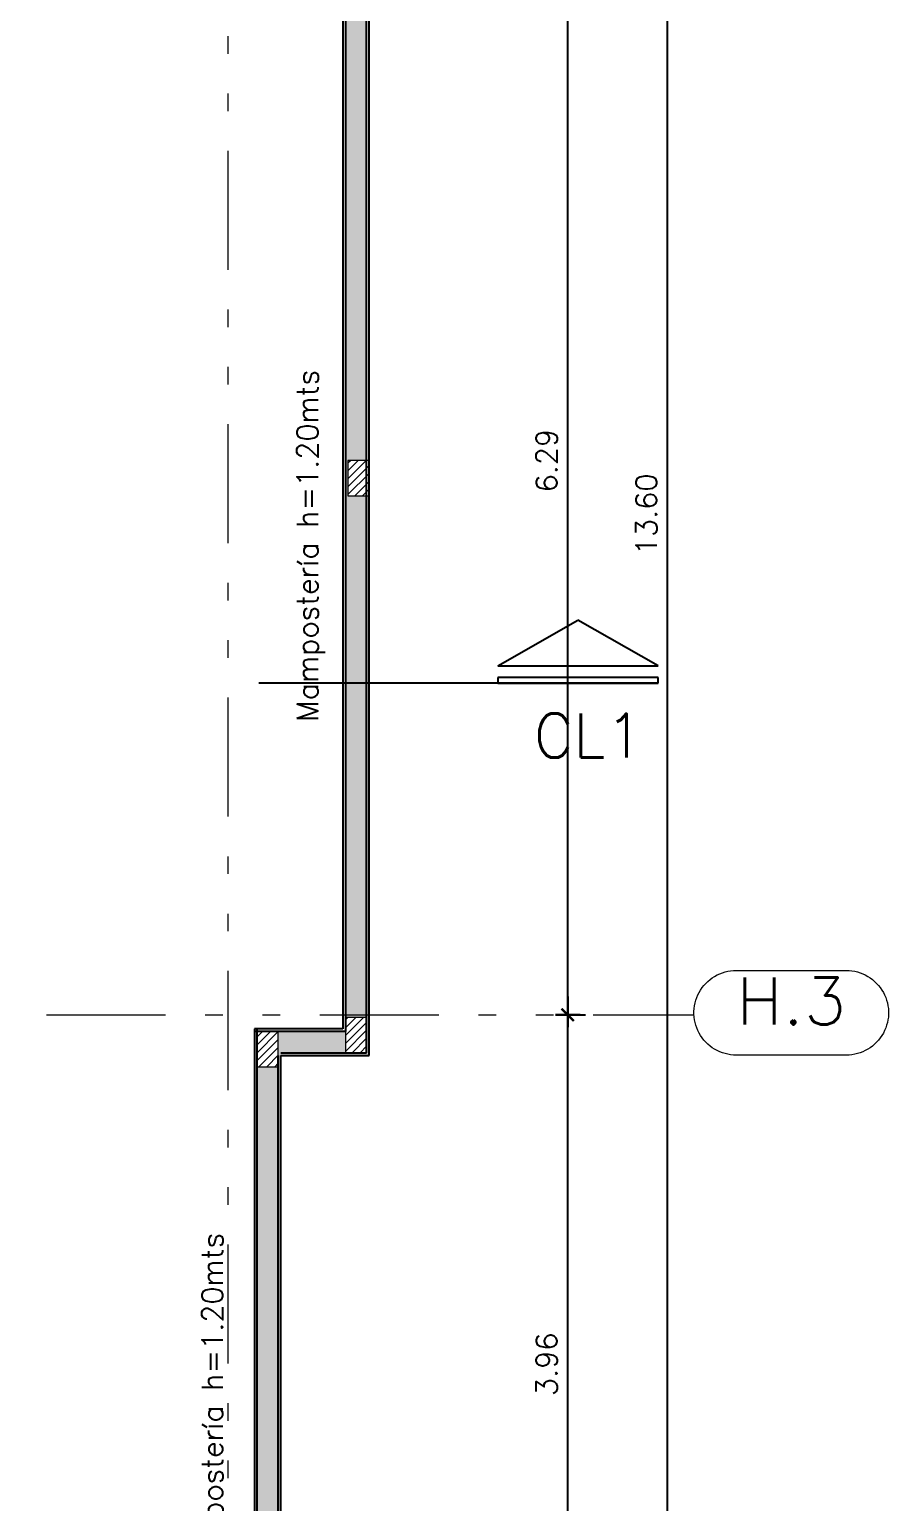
# Model space of a CAD drawing. Header units: metres. Extents: x 219 to 707, y -561 to -17.
# Drawn here: x 363.62 to 368.49, y -282.83 to -274.47 of the extents above; entities that cross this region are included whole.
import ezdxf
from ezdxf.enums import TextEntityAlignment as Align

# ---------------------------------------------------------------- set-up
doc = ezdxf.new("R2010")
doc.units = ezdxf.units.M
doc.linetypes.add('CYPE_RAYAPUNTOPUNTO', pattern=[0.45, 0.225, -0.075, 0, -0.075, 0, -0.075])
for name, color, linetype in [('A-Muros', 4, 'Continuous'), ('A-Revoques', 1, 'Continuous'), ('A-Texto', 3, 'Continuous'), ('Dr Ejes en bloque', 4, 'Continuous'), ('TCOTA', 1, 'Continuous')]:
    doc.layers.add(name, color=color, linetype=linetype)
for name, color, linetype, lineweight in [('COTAS_REF_LINEAS', 2, 'Continuous', 0), ('COTAS_REPLANTEO', 7, 'CYPE_RAYAPUNTOPUNTO', 0), ('PILAR_HORMIGON', 5, 'Continuous', 20)]:
    doc.layers.add(name, color=color, linetype=linetype, lineweight=lineweight)
doc.layers.add('M1-Muro Común 20', color=12, linetype='Continuous', transparency=0.5)
doc.styles.add('CYPETXT', font='romans', dxfattribs={"height": 0.2})
doc.styles.add('T12', font='romans.shx', dxfattribs={"height": 0.12})
doc.styles.add('T25', font='romans.shx', dxfattribs={"height": 0.25})
doc.dimstyles.new('DIM50', dxfattribs={"dimtxt": 0.12, "dimasz": 0.07, "dimexe": 0.1, "dimexo": 0.05, "dimgap": 0.06, "dimtad": 1, "dimzin": 4, "dimdsep": 46, "dimtxsty": 'T12', "dimblk1": 'COTA1', "dimblk2": 'COTA1', "dimsah": 1, "dimcen": 0.07, "dimclrt": 3, "dimadec": 0, "dimazin": 0, "dimtfac": 1, "dimtmove": 2, "dimatfit": 0, "dimldrblk": 'COTA1', "dimfxl": 1, "dimtolj": 1, "dimtzin": 4, "dimarcsym": 0})

# ---------------------------------------------------------------- blocks, each defined once
blk = doc.blocks.new('Flecha2')
for p, q in [((-0.35, -0.2), (0, 0)), ((0.35, -0.2), (0, 0)), ((-0.35, -0.2), (0.35, -0.2)), ((0.35, -0.25), (-0.35, -0.25)), ((-0.35, -0.25), (-0.35, -0.275)), ((0.35, -0.275), (0.35, -0.25)), ((-0.35, -0.275), (0.35, -0.275))]:
    blk.add_line(p, q)
blk = doc.blocks.new('COTA1')
for p, q in [((-1.5, 0), (1, 0)), ((0, 1), (0, -1))]:
    blk.add_line(p, q)
at = {"const_width": 0.2}
blk.add_lwpolyline([(-0.5, -0.5), (0.5, 0.5)], dxfattribs=at)
blk = doc.blocks.new('*D841')
at = {"layer": 'Defpoints', "color": 0, "transparency": 16777216}
for p in [(140.9541, 140.394), (141.9839, 140.394, 0), (140.9541, 134.1088)]:
    blk.add_point(p, dxfattribs=at)
at = {"layer": 'TCOTA', "color": 0, "lineweight": -2, "transparency": 16777216}
for p, q in [((141.9339, 140.394), (140.8541, 140.394)), ((140.9541, 134.1788), (140.9541, 140.324)), ((141.0041, 134.1088), (141.0541, 134.1088))]:
    blk.add_line(p, q, dxfattribs=at)
at = {"layer": 'TCOTA', "color": 0, "lineweight": -2, "transparency": 16777216, "xscale": 0.07, "yscale": 0.07, "zscale": 0.07}
for p, rotation in [((140.9541, 140.394), 90), ((140.9541, 134.1088), 270)]:
    blk.add_blockref('COTA1', p, dxfattribs=dict(at, rotation=rotation))
at = {"layer": 'TCOTA', "color": 3, "transparency": 16777216, "insert": (140.8341, 137.2514), "char_height": 0.12, "attachment_point": 5, "rotation": 90, "style": 'T12'}
blk.add_mtext('\\A1;6.29', dxfattribs=at)
blk = doc.blocks.new('*D842')
at = {"layer": 'Defpoints', "color": 0, "transparency": 16777216}
for p in [(140.9541, 134.1088), (140.9541, 134.1088), (140.9541, 130.1466)]:
    blk.add_point(p, dxfattribs=at)
at = {"layer": 'TCOTA', "color": 0, "lineweight": -2, "transparency": 16777216}
for p, q in [((141.0041, 134.1088), (141.0541, 134.1088)), ((140.9541, 130.2166), (140.9541, 134.0388)), ((141.0041, 130.1466), (141.0541, 130.1466))]:
    blk.add_line(p, q, dxfattribs=at)
at = {"layer": 'TCOTA', "color": 0, "lineweight": -2, "transparency": 16777216, "xscale": 0.07, "yscale": 0.07, "zscale": 0.07}
for p, rotation in [((140.9541, 134.1088), 90), ((140.9541, 130.1466), 270)]:
    blk.add_blockref('COTA1', p, dxfattribs=dict(at, rotation=rotation))
at = {"layer": 'TCOTA', "color": 3, "transparency": 16777216, "insert": (140.8341, 132.1277), "char_height": 0.12, "attachment_point": 5, "rotation": 90, "style": 'T12'}
blk.add_mtext('\\A1;3.96', dxfattribs=at)
blk = doc.blocks.new('*D843')
at = {"layer": 'Defpoints', "color": 0, "transparency": 16777216}
for p in [(141.52, 143.7469), (141.52, 143.7469), (141.52, 130.1466)]:
    blk.add_point(p, dxfattribs=at)
at = {"layer": 'TCOTA', "color": 0, "lineweight": -2, "transparency": 16777216}
for p, q in [((141.57, 143.7469), (141.62, 143.7469)), ((141.52, 130.2166), (141.52, 143.6769)), ((141.57, 130.1466), (141.62, 130.1466))]:
    blk.add_line(p, q, dxfattribs=at)
at = {"layer": 'TCOTA', "color": 0, "lineweight": -2, "transparency": 16777216, "xscale": 0.07, "yscale": 0.07, "zscale": 0.07}
for p, rotation in [((141.52, 143.7469), 90), ((141.52, 130.1466), 270)]:
    blk.add_blockref('COTA1', p, dxfattribs=dict(at, rotation=rotation))
at = {"layer": 'TCOTA', "color": 3, "transparency": 16777216, "insert": (141.4, 136.9468), "char_height": 0.12, "attachment_point": 5, "rotation": 90, "style": 'T12'}
blk.add_mtext('\\A1;13.60', dxfattribs=at)
blk = doc.blocks.new('DSADADASDAS')
at = {"layer": 'COTAS_REF_LINEAS'}
blk.add_lwpolyline([(142.5335, 134.3608), (142.5495, 134.3603), (142.5655, 134.3587), (142.5813, 134.356), (142.5969, 134.3523), (142.6122, 134.3475), (142.6272, 134.3417), (142.6417, 134.335), (142.6558, 134.3273), (142.6693, 134.3187), (142.6822, 134.3091), (142.6945, 134.2988), (142.706, 134.2876), (142.7168, 134.2757), (142.7267, 134.2632), (142.7358, 134.2499), (142.744, 134.2361), (142.7512, 134.2218), (142.7575, 134.2071), (142.7627, 134.1919), (142.767, 134.1764), (142.7702, 134.1607), (142.7723, 134.1448), (142.7734, 134.1288), (142.7734, 134.1128), (142.7723, 134.0968), (142.7702, 134.0809), (142.767, 134.0652), (142.7627, 134.0497), (142.7575, 134.0345), (142.7512, 134.0198), (142.744, 134.0055), (142.7358, 133.9917), (142.7267, 133.9784), (142.7168, 133.9658), (142.706, 133.9539), (142.6945, 133.9428), (142.6822, 133.9324), (142.6693, 133.9229), (142.6558, 133.9143), (142.6417, 133.9066), (142.6272, 133.8998), (142.6122, 133.8941), (142.5969, 133.8893), (142.5813, 133.8856), (142.5655, 133.8829), (142.5495, 133.8813), (142.5335, 133.8808), (141.9095, 133.8808), (141.8935, 133.8813), (141.8775, 133.8829), (141.8617, 133.8856), (141.8461, 133.8893), (141.8308, 133.8941), (141.8158, 133.8998), (141.8013, 133.9066), (141.7872, 133.9143), (141.7737, 133.9229), (141.7608, 133.9324), (141.7485, 133.9428), (141.737, 133.9539), (141.7262, 133.9658), (141.7163, 133.9784), (141.7072, 133.9917), (141.699, 134.0055), (141.6918, 134.0198), (141.6855, 134.0345), (141.6803, 134.0497), (141.676, 134.0652), (141.6728, 134.0809), (141.6707, 134.0968), (141.6696, 134.1128), (141.6696, 134.1288), (141.6707, 134.1448), (141.6728, 134.1607), (141.676, 134.1764), (141.6803, 134.1919), (141.6855, 134.2071), (141.6918, 134.2218), (141.699, 134.2361), (141.7072, 134.2499), (141.7163, 134.2632), (141.7262, 134.2757), (141.737, 134.2876), (141.7485, 134.2988), (141.7608, 134.3091), (141.7737, 134.3187), (141.7872, 134.3273), (141.8013, 134.335), (141.8158, 134.3417), (141.8308, 134.3475), (141.8461, 134.3523), (141.8617, 134.356), (141.8775, 134.3587), (141.8935, 134.3603), (141.9095, 134.3608), (142.5335, 134.3608)], close=True, dxfattribs=at)
at = {"layer": 'COTAS_REPLANTEO', "ltscale": 3}
for p, q in [((139.0277, 125.9327, -0.525), (139.0277, 146.4778, -0.525)), ((110.0984, 134.1088, -0.525), (141.6696, 134.1088, -0.525))]:
    blk.add_line(p, q, dxfattribs=at)
at = {"layer": 'COTAS_REF_LINEAS', "style": 'CYPETXT', "width": 1.002857}
blk.add_text('H.3', height=0.26667, dxfattribs=at).set_placement((141.9095, 134.0541, -0.525), (142.5335, 134.0541, -0.525), align=Align.FIT)
at = {"layer": 'TCOTA'}
for base, p1, p2, picture, middle in [((141.52, 143.7469, -0.525), (141.52, 130.1466, -0.525), (141.52, 143.7469, -0.525), '*D843', (141.4, 136.9468, -0.525)), ((140.9541, 140.394, -0.525), (140.9541, 134.1088, -0.525), (141.9839, 140.394, -0.525), '*D841', (140.8341, 137.2514, -0.525)), ((140.9541, 134.1088, -0.525), (140.9541, 130.1466, -0.525), (140.9541, 134.1088, -0.525), '*D842', (140.8341, 132.1277, -0.525))]:
    dim = blk.add_linear_dim(base=base, p1=p1, p2=p2, angle=90, dimstyle='DIM50', dxfattribs=at)
    dim.commit()
    dim.dimension.update_dxf_attribs({"geometry": picture, "text_midpoint": middle})

msp = doc.modelspace()

# ---------------------------------------------------------------- hatches: boundary and pattern name
at = {"layer": 'M1-Muro Común 20', "transparency": 33554687}
h = msp.add_hatch(color=256, dxfattribs=at)
h.dxf.hatch_style = 1
h.paths.add_polyline_path([(361.5303, -270.341), (358.7956, -270.341), (358.7956, -270.461), (361.5303, -270.461)])
h.paths.add_polyline_path([(364.8303, -270.341), (361.7303, -270.341), (361.7303, -270.461), (364.8303, -270.461)])
h.paths.add_polyline_path([(365.0303, -270.461), (364.9103, -270.461), (364.9103, -273.6781), (365.0303, -273.6781)])
h.paths.add_polyline_path([(365.4106, -273.7604), (365.0303, -273.7586), (365.0303, -273.8786), (365.4106, -273.8804)])
h.paths.add_polyline_path([(365.5306, -273.961), (365.4106, -273.961), (365.4106, -280.0763), (365.5306, -280.0763), (365.5306, -277.1187), (365.4256, -277.1187), (365.4256, -276.9187), (365.5306, -276.9187)])
h.paths.add_polyline_path([(365.4115, -280.1563), (365.0303, -280.1563), (365.0303, -280.3563), (365.0295, -284.1255), (365.0303, -284.1255), (365.0303, -284.1905), (365.0445, -284.1905), (365.0445, -280.2913), (365.5456, -280.2913), (365.5456, -277.1187), (365.5306, -277.1187), (365.5306, -280.0763), (365.5315, -280.0763), (365.5315, -280.2763), (365.4115, -280.2763)])
h.paths.add_polyline_path([(365.0295, -280.3563), (364.9095, -280.3563), (364.9095, -284.1255), (365.0295, -284.1255)])
h.paths.add_polyline_path([(364.9103, -284.2055), (361.7226, -284.2054), (361.7226, -284.3254), (364.9103, -284.3255)])
h.paths.add_polyline_path([(346.3146, -284.3254), (346.3146, -284.3247), (346.3146, -284.2054), (343.9796, -284.2049), (343.9796, -284.3249)])
h.paths.add_polyline_path([(341.3645, -280.3841), (341.2445, -280.3841), (341.2445, -284.3239), (343.7796, -284.3248), (343.7796, -284.2049), (341.3645, -284.2039)])
at = {"layer": 'PILAR_HORMIGON'}
h = msp.add_hatch(dxfattribs=at)
h.set_pattern_fill('ANSI31', color=1, scale=0.01)
h.paths.add_polyline_path([(364.9103, -284.1255), (364.9103, -284.3255), (365.0303, -284.3255), (365.0303, -284.1255)])
h.paths.add_polyline_path([(365.4256, -276.9187), (365.4256, -277.1187), (365.5456, -277.1187), (365.5456, -276.9187)])
h.paths.add_polyline_path([(365.4115, -280.0763), (365.4115, -280.2763), (365.5315, -280.2763), (365.5315, -280.0763)])
h.paths.add_polyline_path([(364.9103, -280.1563), (364.9103, -280.3563), (365.0303, -280.3563), (365.0303, -280.1563)])
h.paths.add_polyline_path([(365.4106, -273.761), (365.4106, -273.961), (365.5306, -273.961), (365.5306, -273.761)])
h.paths.add_polyline_path([(364.9103, -273.6781), (364.9103, -273.8781), (365.0303, -273.8781), (365.0303, -273.6781)])
h.paths.add_polyline_path([(361.5303, -270.461), (361.7303, -270.461), (361.7303, -270.341), (361.5303, -270.341)])
h.paths.add_polyline_path([(364.8303, -270.461), (365.0303, -270.461), (365.0303, -270.341), (364.8303, -270.341)])
h.paths.add_polyline_path([(361.7226, -284.2054), (361.5226, -284.2054), (361.5226, -284.3254), (361.7226, -284.3254)])
h.paths.add_polyline_path([(343.9796, -284.2039), (343.7796, -284.2039), (343.7796, -284.3239), (343.9796, -284.3239)])
h.paths.add_polyline_path([(341.4445, -284.2039), (341.2445, -284.2039), (341.2445, -284.3239), (341.4445, -284.3239)])
h.paths.add_polyline_path([(359.4073, -280.6654), (359.4073, -280.8649), (359.6072, -280.8649), (359.6072, -282.4654), (358.0073, -282.4654), (358.0073, -280.8649), (358.2079, -280.8649), (358.2079, -280.6654), (357.8075, -280.6654), (357.8075, -282.6648), (359.8071, -282.6648), (359.8071, -280.6654)])

# ---------------------------------------------------------------- linework, layer by layer
at = {"layer": 'A-Muros'}
for p, q in [((365.5306, -280.2763), (365.5306, -273.761)), ((365.4106, -273.8804), (365.4106, -280.1563)), ((365.4106, -280.1563), (364.8945, -280.1563)), ((364.9095, -280.1413), (364.9095, -284.2055)), ((365.0295, -284.3255), (365.0295, -280.2913)), ((365.0445, -280.2763), (365.5306, -280.2763))]:
    msp.add_line(p, q, dxfattribs=at)
at = {"layer": 'A-Revoques', "transparency": 33554687}
for p, q in [((365.5456, -280.2913), (365.5456, -273.7461)), ((365.3956, -273.8954), (365.3956, -280.1413)), ((365.3956, -280.1413), (364.8945, -280.1413)), ((364.8945, -280.1413), (364.8945, -284.1905)), ((365.0445, -284.3405), (365.0445, -280.2913)), ((365.0445, -280.2913), (365.5456, -280.2913))]:
    msp.add_line(p, q, dxfattribs=at)
at = {"layer": 'A-Texto'}
msp.add_line((367.1848, -278.1805), (364.9202, -278.1805), dxfattribs=at)
at = {"layer": 'PILAR_HORMIGON'}
for points in [[(365.4256, -276.9187), (365.4256, -277.1187), (365.5456, -277.1187), (365.5456, -276.9187)], [(365.4115, -280.0763), (365.4115, -280.2763), (365.5315, -280.2763), (365.5315, -280.0763)], [(364.9103, -280.1563), (364.9103, -280.3563), (365.0303, -280.3563), (365.0303, -280.1563)]]:
    msp.add_lwpolyline(points, close=True, dxfattribs=at)

# ---------------------------------------------------------------- block references
at = {"layer": 'A-Texto', "xscale": 1.3, "yscale": 1.3, "zscale": 1.3}
msp.add_blockref('Flecha2', (366.7298, -277.823), dxfattribs=at)
at = {"layer": 'Dr Ejes en bloque'}
msp.add_blockref('DSADADASDAS', (225.7179, -414.1705, 0.525), dxfattribs=at)

# ---------------------------------------------------------------- texts
at = {"layer": 'A-Texto', "style": 'T12'}
for p in [(365.256, -278.4004, 0), (364.7164, -283.2932, 0)]:
    msp.add_text('Mampostería h=1.20mts', height=0.12, rotation=90, dxfattribs=at).set_placement(p)
at = {"layer": 'A-Texto', "style": 'T25'}
msp.add_text('CL1', height=0.25, dxfattribs=at).set_placement((366.4792, -278.6029))

doc.saveas('drawing.dxf')
